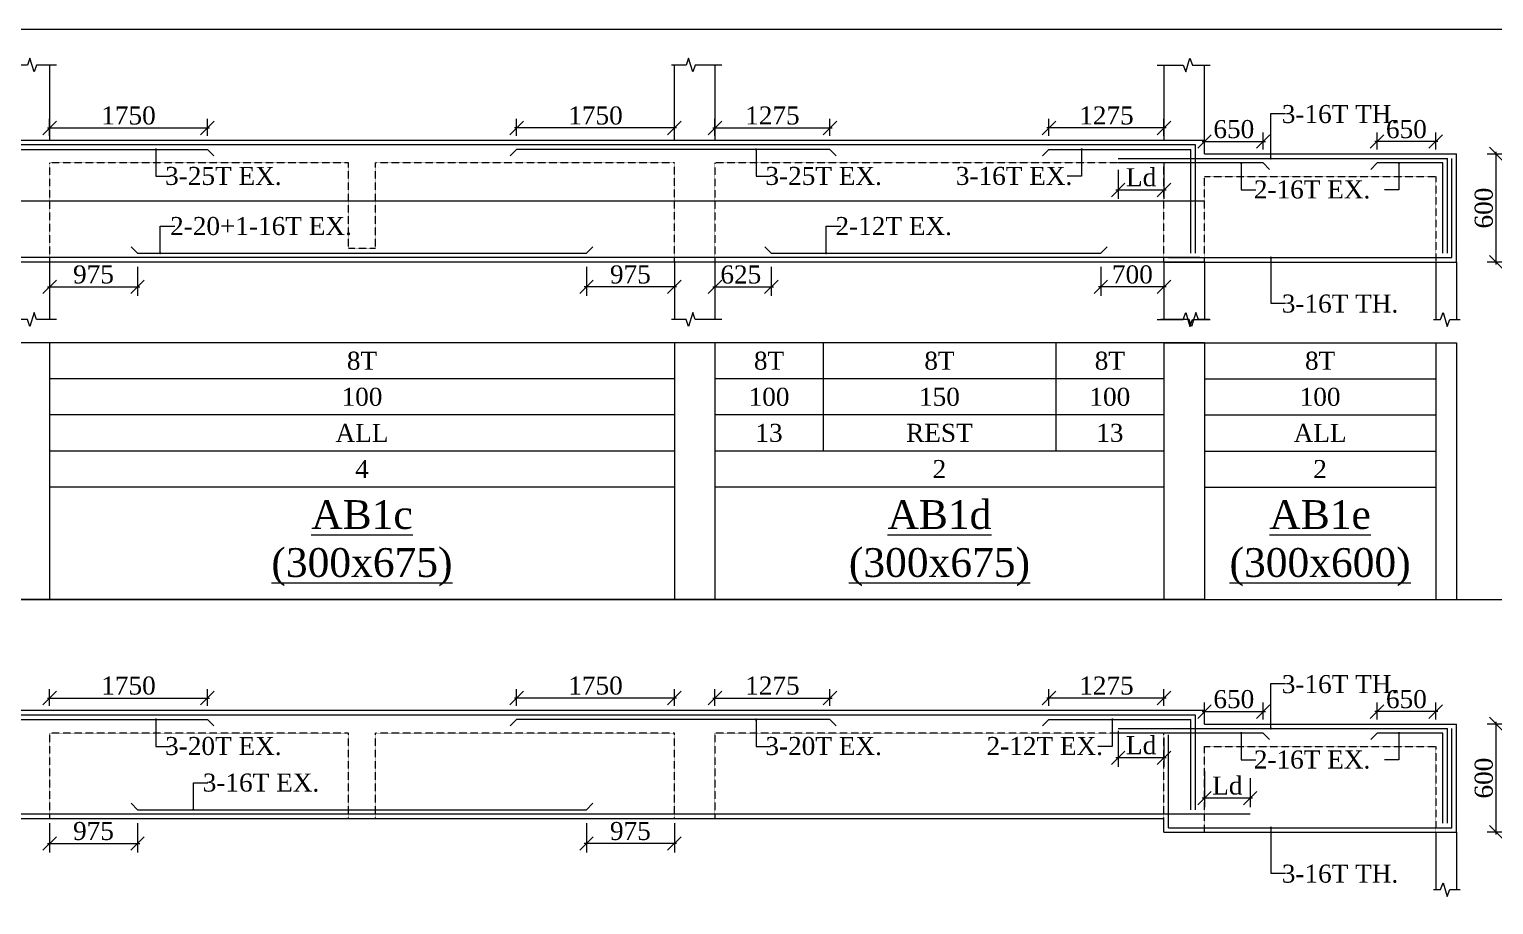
# Model space of a CAD drawing. Header units: inches. Extents: x 11017527 to 11245450, y -2821070 to -2693013.
# Drawn here: x 11069366 to 11085609, y -2754887 to -2745177 of the extents above; entities that cross this region are included whole.
import ezdxf
from ezdxf.enums import TextEntityAlignment as Align

# ---------------------------------------------------------------- set-up
doc = ezdxf.new("R2010")
doc.units = ezdxf.units.IN
doc.header["$LTSCALE"] = 0.5
doc.header["$MEASUREMENT"] = 0
doc.linetypes.add('HIDDEN', pattern=[9.525, 6.35, -3.175])
doc.layers.get('0').update_dxf_attribs({"lineweight": 0})
for name, color, linetype, lineweight in [('S-CUT OUT LINE', 9, 'Continuous', 9), ('S-DIM L.S.', 4, 'Continuous', 9), ('S-L.S.SECTION', 5, 'Continuous', 9), ('S-L.S.SLAB LINE', 8, 'HIDDEN', 5), ('S-L.S.STEEL', 6, 'Continuous', 15), ('S-SECTION MARK', 7, 'Continuous', 0), ('S-SHEET', 251, 'Continuous', 0), ('S-TEXT', 7, 'Continuous', 0), ('S-TEXT L.S. BEAM NO.', 30, 'Continuous', 5), ('S-TEXT. L.S.', 7, 'Continuous', 13)]:
    doc.layers.add(name, color=color, linetype=linetype, lineweight=lineweight)
doc.styles.add('135', font='arial.ttf', dxfattribs={"width": 0.8, "height": 135})
doc.styles.get("Standard").update_dxf_attribs({"font": 'times.ttf'})
doc.styles.add('TEXT', font='times.ttf')
doc.dimstyles.new('75', dxfattribs={"dimtxt": 135, "dimasz": 90, "dimexe": 0.1, "dimexo": 0.03, "dimgap": 0.09, "dimtad": 1, "dimdec": 0, "dimzin": 0, "dimdsep": 46, "dimtxsty": '135', "dimblk": 'ARCHTICK', "dimcen": 0.09, "dimclrd": 256, "dimclre": 256, "dimclrt": 256, "dimadec": 0, "dimazin": 0, "dimtfac": 1, "dimtdec": 0, "dimtofl": 0, "dimtmove": 1, "dimatfit": 3, "dimldrblk": 'DOTSMALL', "dimfxl": 1, "dimtolj": 1, "dimtzin": 0, "dimlwd": -1, "dimlwe": -1, "dimarcsym": 0})
doc.dimstyles.new('SETU_1', dxfattribs={"dimtxt": 200, "dimasz": 150, "dimexe": 100, "dimexo": 50, "dimgap": 35, "dimtad": 1, "dimdec": 0, "dimzin": 0, "dimdsep": 46, "dimtxsty": 'Standard', "dimblk": 'OBLIQUE', "dimcen": 150, "dimdle": 25, "dimclrd": 4, "dimclre": 7, "dimclrt": 256, "dimadec": 0, "dimazin": 0, "dimtfac": 1, "dimtdec": 0, "dimtofl": 0, "dimtmove": 1, "dimatfit": 3, "dimfxl": 1, "dimtolj": 1, "dimtzin": 0, "dimlwd": -1, "dimlwe": 5, "dimarcsym": 1})

# ---------------------------------------------------------------- blocks, each defined once
blk = doc.blocks.new('_Oblique')
at = {"color": 0, "linetype": 'ByBlock', "lineweight": -2}
blk.add_line((-0.5, -0.5), (0.5, 0.5), dxfattribs=at)
blk = doc.blocks.new('*D18')
at = {"layer": 'S-DIM L.S.', "color": 7, "transparency": 16777216}
blk.add_line((11081976, -2746271), (11080651, -2746271), dxfattribs=at)
at = {"layer": 'S-DIM L.S.', "color": 7, "lineweight": 5, "transparency": 16777216}
for p, q in [((11080676, -2746360), (11080676, -2746171)), ((11081951, -2746360), (11081951, -2746171))]:
    blk.add_line(p, q, dxfattribs=at)
at = {"layer": 'S-DIM L.S.', "color": 7, "transparency": 16777216, "xscale": 150, "yscale": 150, "zscale": 150, "rotation": 180}
blk.add_blockref('_Oblique', (11080676, -2746271), dxfattribs=at)
at = {"layer": 'S-DIM L.S.', "color": 7, "transparency": 16777216, "xscale": 150, "yscale": 150, "zscale": 150}
blk.add_blockref('_Oblique', (11081951, -2746271), dxfattribs=at)
at = {"layer": 'S-DIM L.S.', "transparency": 16777216, "insert": (11081313, -2746134), "char_height": 200, "attachment_point": 5, "style": 'TEXT'}
blk.add_mtext('\\A1;1275', dxfattribs=at)
blk = doc.blocks.new('*D19')
at = {"layer": 'S-DIM L.S.', "color": 7, "lineweight": 5, "transparency": 16777216}
for p, q in [((11081251, -2747810), (11081251, -2748134)), ((11081951, -2747810), (11081951, -2748134))]:
    blk.add_line(p, q, dxfattribs=at)
at = {"layer": 'S-DIM L.S.', "color": 7, "transparency": 16777216}
blk.add_line((11081976, -2748034), (11081226, -2748034), dxfattribs=at)
at = {"layer": 'S-DIM L.S.', "color": 7, "transparency": 16777216, "xscale": 150, "yscale": 150, "zscale": 150, "rotation": 180}
blk.add_blockref('_Oblique', (11081251, -2748034), dxfattribs=at)
at = {"layer": 'S-DIM L.S.', "color": 7, "transparency": 16777216, "xscale": 150, "yscale": 150, "zscale": 150}
blk.add_blockref('_Oblique', (11081951, -2748034), dxfattribs=at)
at = {"layer": 'S-DIM L.S.', "transparency": 16777216, "insert": (11081601, -2747897), "char_height": 200, "attachment_point": 5, "style": 'TEXT'}
blk.add_mtext('\\A1;700', dxfattribs=at)
blk = doc.blocks.new('*D20')
at = {"layer": 'S-DIM L.S.', "color": 7, "transparency": 16777216}
blk.add_line((11076946, -2746271), (11078271, -2746271), dxfattribs=at)
at = {"layer": 'S-DIM L.S.', "color": 7, "lineweight": 5, "transparency": 16777216}
for p, q in [((11076971, -2746360), (11076971, -2746171)), ((11078246, -2746360), (11078246, -2746171))]:
    blk.add_line(p, q, dxfattribs=at)
at = {"layer": 'S-DIM L.S.', "color": 7, "transparency": 16777216, "xscale": 150, "yscale": 150, "zscale": 150, "rotation": 180}
blk.add_blockref('_Oblique', (11076971, -2746271), dxfattribs=at)
at = {"layer": 'S-DIM L.S.', "color": 7, "transparency": 16777216, "xscale": 150, "yscale": 150, "zscale": 150}
blk.add_blockref('_Oblique', (11078246, -2746271), dxfattribs=at)
at = {"layer": 'S-DIM L.S.', "transparency": 16777216, "insert": (11077608, -2746134), "char_height": 200, "attachment_point": 5, "style": 'TEXT'}
blk.add_mtext('\\A1;1275', dxfattribs=at)
blk = doc.blocks.new('*D21')
at = {"layer": 'S-DIM L.S.', "color": 7, "lineweight": 5, "transparency": 16777216}
for p, q in [((11076971, -2747810), (11076971, -2748134)), ((11077596, -2747810), (11077596, -2748134))]:
    blk.add_line(p, q, dxfattribs=at)
at = {"layer": 'S-DIM L.S.', "color": 7, "transparency": 16777216}
blk.add_line((11076946, -2748034), (11077621, -2748034), dxfattribs=at)
at = {"layer": 'S-DIM L.S.', "color": 7, "transparency": 16777216, "xscale": 150, "yscale": 150, "zscale": 150, "rotation": 180}
blk.add_blockref('_Oblique', (11076971, -2748034), dxfattribs=at)
at = {"layer": 'S-DIM L.S.', "color": 7, "transparency": 16777216, "xscale": 150, "yscale": 150, "zscale": 150}
blk.add_blockref('_Oblique', (11077596, -2748034), dxfattribs=at)
at = {"layer": 'S-DIM L.S.', "transparency": 16777216, "insert": (11077258, -2747898), "char_height": 200, "attachment_point": 5, "style": 'TEXT'}
blk.add_mtext('\\A1;625', dxfattribs=at)
blk = doc.blocks.new('*D22')
at = {"layer": 'S-DIM L.S.', "color": 7, "transparency": 16777216}
blk.add_line((11076546, -2746271), (11074746, -2746271), dxfattribs=at)
at = {"layer": 'S-DIM L.S.', "color": 7, "lineweight": 5, "transparency": 16777216}
for p, q in [((11074771, -2746360), (11074771, -2746171)), ((11076521, -2746360), (11076521, -2746171))]:
    blk.add_line(p, q, dxfattribs=at)
at = {"layer": 'S-DIM L.S.', "color": 7, "transparency": 16777216, "xscale": 150, "yscale": 150, "zscale": 150, "rotation": 180}
blk.add_blockref('_Oblique', (11074771, -2746271), dxfattribs=at)
at = {"layer": 'S-DIM L.S.', "color": 7, "transparency": 16777216, "xscale": 150, "yscale": 150, "zscale": 150}
blk.add_blockref('_Oblique', (11076521, -2746271), dxfattribs=at)
at = {"layer": 'S-DIM L.S.', "transparency": 16777216, "insert": (11075646, -2746134), "char_height": 200, "attachment_point": 5, "style": 'TEXT'}
blk.add_mtext('\\A1;1750', dxfattribs=at)
blk = doc.blocks.new('*D23')
at = {"layer": 'S-DIM L.S.', "color": 7, "lineweight": 5, "transparency": 16777216}
for p, q in [((11075546, -2747810), (11075546, -2748134)), ((11076521, -2747810), (11076521, -2748134))]:
    blk.add_line(p, q, dxfattribs=at)
at = {"layer": 'S-DIM L.S.', "color": 7, "transparency": 16777216}
blk.add_line((11076546, -2748034), (11075521, -2748034), dxfattribs=at)
at = {"layer": 'S-DIM L.S.', "color": 7, "transparency": 16777216, "xscale": 150, "yscale": 150, "zscale": 150, "rotation": 180}
blk.add_blockref('_Oblique', (11075546, -2748034), dxfattribs=at)
at = {"layer": 'S-DIM L.S.', "color": 7, "transparency": 16777216, "xscale": 150, "yscale": 150, "zscale": 150}
blk.add_blockref('_Oblique', (11076521, -2748034), dxfattribs=at)
at = {"layer": 'S-DIM L.S.', "transparency": 16777216, "insert": (11076033, -2747897), "char_height": 200, "attachment_point": 5, "style": 'TEXT'}
blk.add_mtext('\\A1;975', dxfattribs=at)
blk = doc.blocks.new('*D24')
at = {"layer": 'S-DIM L.S.', "color": 7, "transparency": 16777216}
blk.add_line((11069566, -2746271), (11071366, -2746271), dxfattribs=at)
at = {"layer": 'S-DIM L.S.', "color": 7, "lineweight": 5, "transparency": 16777216}
for p, q in [((11069591, -2746360), (11069591, -2746171)), ((11071341, -2746360), (11071341, -2746171))]:
    blk.add_line(p, q, dxfattribs=at)
at = {"layer": 'S-DIM L.S.', "color": 7, "transparency": 16777216, "xscale": 150, "yscale": 150, "zscale": 150, "rotation": 180}
blk.add_blockref('_Oblique', (11069591, -2746271), dxfattribs=at)
at = {"layer": 'S-DIM L.S.', "color": 7, "transparency": 16777216, "xscale": 150, "yscale": 150, "zscale": 150}
blk.add_blockref('_Oblique', (11071341, -2746271), dxfattribs=at)
at = {"layer": 'S-DIM L.S.', "transparency": 16777216, "insert": (11070466, -2746134), "char_height": 200, "attachment_point": 5, "style": 'TEXT'}
blk.add_mtext('\\A1;1750', dxfattribs=at)
blk = doc.blocks.new('*D25')
at = {"layer": 'S-DIM L.S.', "color": 7, "lineweight": 5, "transparency": 16777216}
for p, q in [((11069591, -2747810), (11069591, -2748134)), ((11070566, -2747810), (11070566, -2748134))]:
    blk.add_line(p, q, dxfattribs=at)
at = {"layer": 'S-DIM L.S.', "color": 7, "transparency": 16777216}
blk.add_line((11069566, -2748034), (11070591, -2748034), dxfattribs=at)
at = {"layer": 'S-DIM L.S.', "color": 7, "transparency": 16777216, "xscale": 150, "yscale": 150, "zscale": 150, "rotation": 180}
blk.add_blockref('_Oblique', (11069591, -2748034), dxfattribs=at)
at = {"layer": 'S-DIM L.S.', "color": 7, "transparency": 16777216, "xscale": 150, "yscale": 150, "zscale": 150}
blk.add_blockref('_Oblique', (11070566, -2748034), dxfattribs=at)
at = {"layer": 'S-DIM L.S.', "transparency": 16777216, "insert": (11070078, -2747897), "char_height": 200, "attachment_point": 5, "style": 'TEXT'}
blk.add_mtext('\\A1;975', dxfattribs=at)
blk = doc.blocks.new('_ArchTick')
at = {"color": 0, "linetype": 'ByBlock', "const_width": 0.15}
blk.add_lwpolyline([(-0.5, -0.5), (0.5, 0.5)], dxfattribs=at)
blk = doc.blocks.new('*D28')
at = {"layer": 'S-DIM L.S.', "color": 7, "lineweight": 5, "transparency": 16777216}
for p, q in [((11084315, -2746510), (11084315, -2746321)), ((11084965, -2746510), (11084965, -2746321))]:
    blk.add_line(p, q, dxfattribs=at)
at = {"layer": 'S-DIM L.S.', "color": 7, "transparency": 16777216}
blk.add_line((11084990, -2746421), (11084290, -2746421), dxfattribs=at)
at = {"layer": 'S-DIM L.S.', "color": 7, "transparency": 16777216, "xscale": 150, "yscale": 150, "zscale": 150, "rotation": 180}
blk.add_blockref('_Oblique', (11084315, -2746421), dxfattribs=at)
at = {"layer": 'S-DIM L.S.', "color": 7, "transparency": 16777216, "xscale": 150, "yscale": 150, "zscale": 150}
blk.add_blockref('_Oblique', (11084965, -2746421), dxfattribs=at)
at = {"layer": 'S-DIM L.S.', "transparency": 16777216, "insert": (11084640, -2746285), "char_height": 200, "attachment_point": 5, "style": 'TEXT'}
blk.add_mtext('\\A1;650', dxfattribs=at)
blk = doc.blocks.new('*D29')
at = {"layer": 'S-DIM L.S.', "color": 7, "lineweight": 5, "transparency": 16777216}
for p, q in [((11082401, -2746510), (11082401, -2746321)), ((11083051, -2746510), (11083051, -2746321))]:
    blk.add_line(p, q, dxfattribs=at)
at = {"layer": 'S-DIM L.S.', "color": 7, "transparency": 16777216}
blk.add_line((11082376, -2746421), (11083076, -2746421), dxfattribs=at)
at = {"layer": 'S-DIM L.S.', "color": 7, "transparency": 16777216, "xscale": 150, "yscale": 150, "zscale": 150, "rotation": 180}
blk.add_blockref('_Oblique', (11082401, -2746421), dxfattribs=at)
at = {"layer": 'S-DIM L.S.', "color": 7, "transparency": 16777216, "xscale": 150, "yscale": 150, "zscale": 150}
blk.add_blockref('_Oblique', (11083051, -2746421), dxfattribs=at)
at = {"layer": 'S-DIM L.S.', "transparency": 16777216, "insert": (11082726, -2746285), "char_height": 200, "attachment_point": 5, "style": 'TEXT'}
blk.add_mtext('\\A1;650', dxfattribs=at)
blk = doc.blocks.new('*D32')
at = {"layer": 'S-DIM L.S.', "color": 7, "lineweight": 5, "transparency": 16777216}
for p, q in [((11085707, -2746560), (11085536, -2746560)), ((11085707, -2747760), (11085536, -2747760))]:
    blk.add_line(p, q, dxfattribs=at)
at = {"layer": 'S-DIM L.S.', "color": 6, "transparency": 16777216}
blk.add_line((11085636, -2747785), (11085636, -2746535), dxfattribs=at)
at = {"layer": 'S-DIM L.S.', "color": 6, "transparency": 16777216, "xscale": 150, "yscale": 150, "zscale": 150}
for p, rotation in [((11085636, -2746560), 90), ((11085636, -2747760), 270)]:
    blk.add_blockref('_Oblique', p, dxfattribs=dict(at, rotation=rotation))
at = {"layer": 'S-DIM L.S.', "transparency": 16777216, "insert": (11085499, -2747160), "char_height": 200, "attachment_point": 5, "rotation": 90, "style": 'TEXT'}
blk.add_mtext('\\A1;600', dxfattribs=at)
blk = doc.blocks.new('*D328')
at = {"layer": 'S-DIM L.S.', "color": 7, "lineweight": 5, "transparency": 16777216}
for p, q in [((11081444, -2746734), (11081444, -2747059)), ((11081951, -2746660), (11081951, -2747059))]:
    blk.add_line(p, q, dxfattribs=at)
at = {"layer": 'S-DIM L.S.', "color": 7, "transparency": 16777216}
blk.add_line((11081419, -2746959), (11081976, -2746959), dxfattribs=at)
at = {"layer": 'S-DIM L.S.', "color": 7, "transparency": 16777216, "xscale": 150, "yscale": 150, "zscale": 150, "rotation": 180}
blk.add_blockref('_Oblique', (11081444, -2746959), dxfattribs=at)
at = {"layer": 'S-DIM L.S.', "color": 7, "transparency": 16777216, "xscale": 150, "yscale": 150, "zscale": 150}
blk.add_blockref('_Oblique', (11081951, -2746959), dxfattribs=at)
at = {"layer": 'S-DIM L.S.', "transparency": 16777216, "insert": (11081698, -2746819), "char_height": 200, "attachment_point": 5, "style": 'TEXT'}
blk.add_mtext('\\A1;Ld', dxfattribs=at)
blk = doc.blocks.new('*D336')
at = {"layer": 'S-DIM L.S.', "color": 7, "lineweight": 5, "transparency": 16777216}
for p, q in [((11084315, -2752833), (11084315, -2752645)), ((11084965, -2752833), (11084965, -2752645))]:
    blk.add_line(p, q, dxfattribs=at)
at = {"layer": 'S-DIM L.S.', "color": 7, "transparency": 16777216}
blk.add_line((11084990, -2752745), (11084290, -2752745), dxfattribs=at)
at = {"layer": 'S-DIM L.S.', "color": 7, "transparency": 16777216, "xscale": 150, "yscale": 150, "zscale": 150, "rotation": 180}
blk.add_blockref('_Oblique', (11084315, -2752745), dxfattribs=at)
at = {"layer": 'S-DIM L.S.', "color": 7, "transparency": 16777216, "xscale": 150, "yscale": 150, "zscale": 150}
blk.add_blockref('_Oblique', (11084965, -2752745), dxfattribs=at)
at = {"layer": 'S-DIM L.S.', "transparency": 16777216, "insert": (11084640, -2752608), "char_height": 200, "attachment_point": 5, "style": 'TEXT'}
blk.add_mtext('\\A1;650', dxfattribs=at)
blk = doc.blocks.new('*D337')
at = {"layer": 'S-DIM L.S.', "color": 7, "lineweight": 5, "transparency": 16777216}
for p, q in [((11082401, -2752833), (11082401, -2752645)), ((11083051, -2752833), (11083051, -2752645))]:
    blk.add_line(p, q, dxfattribs=at)
at = {"layer": 'S-DIM L.S.', "color": 7, "transparency": 16777216}
blk.add_line((11082376, -2752745), (11083076, -2752745), dxfattribs=at)
at = {"layer": 'S-DIM L.S.', "color": 7, "transparency": 16777216, "xscale": 150, "yscale": 150, "zscale": 150, "rotation": 180}
blk.add_blockref('_Oblique', (11082401, -2752745), dxfattribs=at)
at = {"layer": 'S-DIM L.S.', "color": 7, "transparency": 16777216, "xscale": 150, "yscale": 150, "zscale": 150}
blk.add_blockref('_Oblique', (11083051, -2752745), dxfattribs=at)
at = {"layer": 'S-DIM L.S.', "transparency": 16777216, "insert": (11082726, -2752608), "char_height": 200, "attachment_point": 5, "style": 'TEXT'}
blk.add_mtext('\\A1;650', dxfattribs=at)
blk = doc.blocks.new('*D339')
at = {"layer": 'S-DIM L.S.', "color": 7, "lineweight": 5, "transparency": 16777216}
for p, q in [((11080676, -2752683), (11080676, -2752495)), ((11081951, -2752683), (11081951, -2752495))]:
    blk.add_line(p, q, dxfattribs=at)
at = {"layer": 'S-DIM L.S.', "color": 7, "transparency": 16777216}
blk.add_line((11081976, -2752595), (11080651, -2752595), dxfattribs=at)
at = {"layer": 'S-DIM L.S.', "color": 7, "transparency": 16777216, "xscale": 150, "yscale": 150, "zscale": 150, "rotation": 180}
blk.add_blockref('_Oblique', (11080676, -2752595), dxfattribs=at)
at = {"layer": 'S-DIM L.S.', "color": 7, "transparency": 16777216, "xscale": 150, "yscale": 150, "zscale": 150}
blk.add_blockref('_Oblique', (11081951, -2752595), dxfattribs=at)
at = {"layer": 'S-DIM L.S.', "transparency": 16777216, "insert": (11081313, -2752458), "char_height": 200, "attachment_point": 5, "style": 'TEXT'}
blk.add_mtext('\\A1;1275', dxfattribs=at)
blk = doc.blocks.new('*D340')
at = {"layer": 'S-DIM L.S.', "color": 7, "lineweight": 5, "transparency": 16777216}
for p, q in [((11076971, -2752683), (11076971, -2752495)), ((11078246, -2752683), (11078246, -2752495))]:
    blk.add_line(p, q, dxfattribs=at)
at = {"layer": 'S-DIM L.S.', "color": 7, "transparency": 16777216}
blk.add_line((11076946, -2752595), (11078271, -2752595), dxfattribs=at)
at = {"layer": 'S-DIM L.S.', "color": 7, "transparency": 16777216, "xscale": 150, "yscale": 150, "zscale": 150, "rotation": 180}
blk.add_blockref('_Oblique', (11076971, -2752595), dxfattribs=at)
at = {"layer": 'S-DIM L.S.', "color": 7, "transparency": 16777216, "xscale": 150, "yscale": 150, "zscale": 150}
blk.add_blockref('_Oblique', (11078246, -2752595), dxfattribs=at)
at = {"layer": 'S-DIM L.S.', "transparency": 16777216, "insert": (11077608, -2752458), "char_height": 200, "attachment_point": 5, "style": 'TEXT'}
blk.add_mtext('\\A1;1275', dxfattribs=at)
blk = doc.blocks.new('*D341')
at = {"layer": 'S-DIM L.S.', "color": 7, "lineweight": 5, "transparency": 16777216}
for p, q in [((11074771, -2752683), (11074771, -2752495)), ((11076521, -2752683), (11076521, -2752495))]:
    blk.add_line(p, q, dxfattribs=at)
at = {"layer": 'S-DIM L.S.', "color": 7, "transparency": 16777216}
blk.add_line((11076546, -2752595), (11074746, -2752595), dxfattribs=at)
at = {"layer": 'S-DIM L.S.', "color": 7, "transparency": 16777216, "xscale": 150, "yscale": 150, "zscale": 150, "rotation": 180}
blk.add_blockref('_Oblique', (11074771, -2752595), dxfattribs=at)
at = {"layer": 'S-DIM L.S.', "color": 7, "transparency": 16777216, "xscale": 150, "yscale": 150, "zscale": 150}
blk.add_blockref('_Oblique', (11076521, -2752595), dxfattribs=at)
at = {"layer": 'S-DIM L.S.', "transparency": 16777216, "insert": (11075646, -2752458), "char_height": 200, "attachment_point": 5, "style": 'TEXT'}
blk.add_mtext('\\A1;1750', dxfattribs=at)
blk = doc.blocks.new('*D342')
at = {"layer": 'S-DIM L.S.', "color": 7, "lineweight": 5, "transparency": 16777216}
for p, q in [((11075546, -2753983), (11075546, -2754308)), ((11076521, -2753983), (11076521, -2754308))]:
    blk.add_line(p, q, dxfattribs=at)
at = {"layer": 'S-DIM L.S.', "color": 7, "transparency": 16777216}
blk.add_line((11076546, -2754208), (11075521, -2754208), dxfattribs=at)
at = {"layer": 'S-DIM L.S.', "color": 7, "transparency": 16777216, "xscale": 150, "yscale": 150, "zscale": 150, "rotation": 180}
blk.add_blockref('_Oblique', (11075546, -2754208), dxfattribs=at)
at = {"layer": 'S-DIM L.S.', "color": 7, "transparency": 16777216, "xscale": 150, "yscale": 150, "zscale": 150}
blk.add_blockref('_Oblique', (11076521, -2754208), dxfattribs=at)
at = {"layer": 'S-DIM L.S.', "transparency": 16777216, "insert": (11076033, -2754071), "char_height": 200, "attachment_point": 5, "style": 'TEXT'}
blk.add_mtext('\\A1;975', dxfattribs=at)
blk = doc.blocks.new('*D343')
at = {"layer": 'S-DIM L.S.', "color": 7, "lineweight": 5, "transparency": 16777216}
for p, q in [((11069591, -2752683), (11069591, -2752495)), ((11071341, -2752683), (11071341, -2752495))]:
    blk.add_line(p, q, dxfattribs=at)
at = {"layer": 'S-DIM L.S.', "color": 7, "transparency": 16777216}
blk.add_line((11069566, -2752595), (11071366, -2752595), dxfattribs=at)
at = {"layer": 'S-DIM L.S.', "color": 7, "transparency": 16777216, "xscale": 150, "yscale": 150, "zscale": 150, "rotation": 180}
blk.add_blockref('_Oblique', (11069591, -2752595), dxfattribs=at)
at = {"layer": 'S-DIM L.S.', "color": 7, "transparency": 16777216, "xscale": 150, "yscale": 150, "zscale": 150}
blk.add_blockref('_Oblique', (11071341, -2752595), dxfattribs=at)
at = {"layer": 'S-DIM L.S.', "transparency": 16777216, "insert": (11070466, -2752458), "char_height": 200, "attachment_point": 5, "style": 'TEXT'}
blk.add_mtext('\\A1;1750', dxfattribs=at)
blk = doc.blocks.new('*D344')
at = {"layer": 'S-DIM L.S.', "color": 7, "lineweight": 5, "transparency": 16777216}
for p, q in [((11069591, -2753983), (11069591, -2754308)), ((11070566, -2753983), (11070566, -2754308))]:
    blk.add_line(p, q, dxfattribs=at)
at = {"layer": 'S-DIM L.S.', "color": 7, "transparency": 16777216}
blk.add_line((11069566, -2754208), (11070591, -2754208), dxfattribs=at)
at = {"layer": 'S-DIM L.S.', "color": 7, "transparency": 16777216, "xscale": 150, "yscale": 150, "zscale": 150, "rotation": 180}
blk.add_blockref('_Oblique', (11069591, -2754208), dxfattribs=at)
at = {"layer": 'S-DIM L.S.', "color": 7, "transparency": 16777216, "xscale": 150, "yscale": 150, "zscale": 150}
blk.add_blockref('_Oblique', (11070566, -2754208), dxfattribs=at)
at = {"layer": 'S-DIM L.S.', "transparency": 16777216, "insert": (11070078, -2754071), "char_height": 200, "attachment_point": 5, "style": 'TEXT'}
blk.add_mtext('\\A1;975', dxfattribs=at)
blk = doc.blocks.new('*D348')
at = {"layer": 'S-DIM L.S.', "color": 7, "lineweight": 5, "transparency": 16777216}
for p, q in [((11082401, -2753407), (11082401, -2753806)), ((11082907, -2753482), (11082907, -2753806))]:
    blk.add_line(p, q, dxfattribs=at)
at = {"layer": 'S-DIM L.S.', "color": 7, "transparency": 16777216}
blk.add_line((11082932, -2753706), (11082376, -2753706), dxfattribs=at)
at = {"layer": 'S-DIM L.S.', "color": 7, "transparency": 16777216, "xscale": 150, "yscale": 150, "zscale": 150, "rotation": 180}
blk.add_blockref('_Oblique', (11082401, -2753706), dxfattribs=at)
at = {"layer": 'S-DIM L.S.', "color": 7, "transparency": 16777216, "xscale": 150, "yscale": 150, "zscale": 150}
blk.add_blockref('_Oblique', (11082907, -2753706), dxfattribs=at)
at = {"layer": 'S-DIM L.S.', "transparency": 16777216, "insert": (11082654, -2753567), "char_height": 200, "attachment_point": 5, "style": 'TEXT'}
blk.add_mtext('\\A1;Ld', dxfattribs=at)
blk = doc.blocks.new('*D349')
at = {"layer": 'S-DIM L.S.', "color": 7, "lineweight": 5, "transparency": 16777216}
for p, q in [((11081444, -2752959), (11081444, -2753358)), ((11081951, -2753033), (11081951, -2753358))]:
    blk.add_line(p, q, dxfattribs=at)
at = {"layer": 'S-DIM L.S.', "color": 7, "transparency": 16777216}
blk.add_line((11081976, -2753258), (11081419, -2753258), dxfattribs=at)
at = {"layer": 'S-DIM L.S.', "color": 7, "transparency": 16777216, "xscale": 150, "yscale": 150, "zscale": 150, "rotation": 180}
blk.add_blockref('_Oblique', (11081444, -2753258), dxfattribs=at)
at = {"layer": 'S-DIM L.S.', "color": 7, "transparency": 16777216, "xscale": 150, "yscale": 150, "zscale": 150}
blk.add_blockref('_Oblique', (11081951, -2753258), dxfattribs=at)
at = {"layer": 'S-DIM L.S.', "transparency": 16777216, "insert": (11081698, -2753119), "char_height": 200, "attachment_point": 5, "style": 'TEXT'}
blk.add_mtext('\\A1;Ld', dxfattribs=at)
blk = doc.blocks.new('*D360')
at = {"layer": 'S-DIM L.S.', "color": 7, "lineweight": 5, "transparency": 16777216}
for p, q in [((11085707, -2752883), (11085536, -2752883)), ((11085707, -2754083), (11085536, -2754083))]:
    blk.add_line(p, q, dxfattribs=at)
at = {"layer": 'S-DIM L.S.', "color": 6, "transparency": 16777216}
blk.add_line((11085636, -2754108), (11085636, -2752858), dxfattribs=at)
at = {"layer": 'S-DIM L.S.', "color": 6, "transparency": 16777216, "xscale": 150, "yscale": 150, "zscale": 150}
for p, rotation in [((11085636, -2752883), 90), ((11085636, -2754083), 270)]:
    blk.add_blockref('_Oblique', p, dxfattribs=dict(at, rotation=rotation))
at = {"layer": 'S-DIM L.S.', "transparency": 16777216, "insert": (11085499, -2753483), "char_height": 200, "attachment_point": 5, "rotation": 90, "style": 'TEXT'}
blk.add_mtext('\\A1;600', dxfattribs=at)

msp = doc.modelspace()

# ---------------------------------------------------------------- linework, layer by layer
at = {"layer": 'S-CUT OUT LINE'}
for points, elevation in [([(11069665.811, -2745573.185), (11069447.533, -2745573.185), (11069419.562, -2745650.033), (11069372.886, -2745496.337), (11069344.915, -2745573.185), (11069108.292, -2745573.185)], 0.029), ([(11077045.811, -2745573.185), (11076752.533, -2745573.185), (11076724.562, -2745650.033), (11076677.886, -2745496.337), (11076649.915, -2745573.185), (11076488.292, -2745573.185)], 0.029), ([(11081875.811, -2745573.185), (11082165.02, -2745573.185), (11082192.99, -2745650.033), (11082239.667, -2745496.337), (11082267.637, -2745573.185), (11082463.798, -2745573.185)], -0.009), ([(11069665.811, -2748395.954), (11069447.533, -2748395.954), (11069419.562, -2748319.106), (11069372.886, -2748472.802), (11069344.915, -2748395.954), (11069108.292, -2748395.954)], 0.029), ([(11077045.811, -2748395.954), (11076752.533, -2748395.954), (11076724.562, -2748319.106), (11076677.886, -2748472.802), (11076649.915, -2748395.954), (11076488.292, -2748395.954)], 0.029), ([(11081875.811, -2748396.002), (11082165.02, -2748396.002), (11082192.99, -2748319.154), (11082239.667, -2748472.85), (11082267.637, -2748396.002), (11082463.798, -2748396.002)], 0.001), ([(11082456.144, -2748395.954), (11082332.533, -2748395.954), (11082304.562, -2748319.106), (11082257.886, -2748472.802), (11082229.915, -2748395.954), (11081918.288, -2748395.954)], 0.029), ([(11084940.706, -2748396.016), (11085019.247, -2748396.016), (11085047.217, -2748319.168), (11085093.894, -2748472.863), (11085121.864, -2748396.016), (11085237.807, -2748396.016)], 0.004), ([(11084940.706, -2754719.728), (11085019.247, -2754719.728), (11085047.217, -2754642.88), (11085093.894, -2754796.576), (11085121.864, -2754719.728), (11085237.807, -2754719.728)], 0.037)]:
    msp.add_lwpolyline(points, dxfattribs=dict(at, elevation=elevation))
at = {"layer": 'S-L.S.SECTION', "color": 1}
for p, q in [((11069590.811, -2745573.185, 0.024), (11069590.811, -2746409.569, 0.024)), ((11076520.811, -2746409.569, 0.007), (11076520.811, -2745573.185, 0.007)), ((11076970.811, -2745573.185, 0.007), (11076970.811, -2746409.569, 0.007)), ((11081950.811, -2745573.185, -0.009), (11081950.811, -2746409.569, -0.009)), ((11082400.811, -2746409.569, -0.038), (11082400.811, -2745573.185, -0.038)), ((11069590.811, -2747759.569, 0.024), (11069590.811, -2748395.954, 0.024)), ((11076520.811, -2747759.569, 0.007), (11076520.811, -2748395.954, 0.007)), ((11076970.811, -2747759.569, 0.007), (11076970.811, -2748395.954, 0.007)), ((11081950.811, -2747759.569, 0.007), (11081950.811, -2748395.954, 0.007)), ((11081950.811, -2747759.569, 0.013), (11081950.811, -2748396.002, 0.001)), ((11082400.811, -2747759.569, 0.007), (11082400.811, -2748395.954, 0.007)), ((11082400.811, -2747759.569, -0.016), (11082400.811, -2748396.002, -0.028)), ((11084965.228, -2747759.583, 0.016), (11084965.228, -2748396.016, 0.004)), ((11085195.228, -2747759.535, -0.018), (11085195.228, -2748395.967, -0.03)), ((11084965.228, -2754083.296, 0.05), (11084965.228, -2754719.728, 0.037)), ((11085195.228, -2754083.248, 0.015), (11085195.228, -2754719.68, 0.003))]:
    msp.add_line(p, q, dxfattribs=at)
at = {"layer": 'S-L.S.SECTION', "color": 5}
for p, q in [((11082400.811, -2746409.569, -0.009), (11063710.811, -2746409.569, 0.007)), ((11082400.811, -2746559.613, 0.007), (11082400.811, -2746409.569, 0.007)), ((11082400.811, -2746559.613, -0.022), (11085195.228, -2746559.583, -0.03)), ((11085195.228, -2747759.535, -0.018), (11085195.228, -2746559.583, -0.03)), ((11082400.811, -2747759.569, -0.009), (11061260.1, -2747759.569, 0.009)), ((11081950.811, -2747759.569, -0.009), (11085195.228, -2747759.535, -0.018)), ((11082400.811, -2752733.33, 0.001), (11063710.811, -2752733.33, 0.017)), ((11082400.811, -2752883.296, 0.017), (11082400.811, -2752733.33, 0.017)), ((11082400.811, -2752883.296, 0.017), (11085195.228, -2752883.296, 0.003)), ((11085195.228, -2754083.248, 0.015), (11085195.228, -2752883.296, 0.003)), ((11081950.807, -2753933.323, 0.017), (11064160.811, -2753933.323, 0.017)), ((11081950.811, -2754083.282, 0.042), (11081950.811, -2753933.323, 0.017)), ((11081950.811, -2754083.248, 0.042), (11085195.228, -2754083.248, 0.015)), ((11082400.811, -2754083.277, 0.019), (11082400.811, -2754083.277, 0.017))]:
    msp.add_line(p, q, dxfattribs=at)
at = {"layer": 'S-L.S.SLAB LINE', "linetype": 'HIDDEN', "ltscale": 0.8}
for p, q in [((11072905.811, -2746659.571, 0.015), (11069590.811, -2746659.571, 0.018)), ((11069590.811, -2746659.571, 0.007), (11069590.811, -2747759.569, 0.007)), ((11072905.811, -2747609.569, 0.007), (11072905.811, -2746659.571, 0.007)), ((11076520.811, -2746659.57, 0.012), (11073205.811, -2746659.571, 0.015)), ((11073205.811, -2747609.569, 0.007), (11073205.811, -2746659.571, 0.007)), ((11076520.811, -2747759.569, 0.007), (11076520.811, -2746659.57, 0.007)), ((11081950.807, -2746659.57, 0.007), (11076970.811, -2746659.57, -0.005)), ((11076970.811, -2746659.57, -0.01), (11076970.811, -2747759.569, -0.01)), ((11081950.807, -2747759.569, 0.007), (11081950.807, -2746659.57, 0.007)), ((11082400.811, -2746809.619, -0.013), (11084965.228, -2746809.587, 0.005)), ((11082400.811, -2747759.569, -0.016), (11082400.811, -2746809.619, -0.026)), ((11084965.228, -2746809.587, -0.01), (11084965.228, -2747759.535, -0.001)), ((11073205.811, -2747609.569, -0.002), (11072905.811, -2747609.569, -0.001)), ((11072905.811, -2752983.331, 0.026), (11069590.811, -2752983.331, 0.029)), ((11069590.811, -2752983.331, 0.017), (11069590.811, -2753933.323, 0.017)), ((11072905.811, -2753933.323, 0.017), (11072905.811, -2752983.331, 0.017)), ((11076520.811, -2752983.331, 0.022), (11073205.811, -2752983.331, 0.025)), ((11073205.811, -2753933.323, 0.017), (11073205.811, -2752983.331, 0.017)), ((11076520.811, -2753933.323, 0.017), (11076520.811, -2752983.331, 0.017)), ((11081950.807, -2752983.331, 0.017), (11076970.811, -2752983.331, 0.006)), ((11076970.811, -2752983.331, 0.001), (11076970.811, -2753933.323, 0.001)), ((11081950.807, -2753933.323, 0.017), (11081950.807, -2752983.331, 0.017)), ((11082400.811, -2753133.331, 0.02), (11084965.228, -2753133.3, 0.038)), ((11082400.811, -2754083.277, 0.017), (11082400.811, -2753133.331, 0.008)), ((11084965.228, -2753133.3, 0.023), (11084965.228, -2754083.248, 0.032))]:
    msp.add_line(p, q, dxfattribs=at)
at = {"layer": 'S-L.S.STEEL', "color": 1}
for p, q in [((11082300.811, -2746459.569, -0.009), (11063810.811, -2746459.569, 0.007)), ((11082300.811, -2747659.569, 0.007), (11082300.811, -2746459.569, 0.007)), ((11081444.424, -2746609.624, -0.019), (11085095.228, -2746609.583, -0.03)), ((11085095.228, -2747659.535, -0.018), (11085095.228, -2746609.583, -0.03)), ((11085145.228, -2747709.535, -0.018), (11085145.228, -2746609.583, -0.03)), ((11082350.811, -2747709.569, -0.009), (11059710.475, -2747709.569, 0.01)), ((11082000.811, -2747709.569, -0.009), (11085145.228, -2747709.535, -0.018)), ((11082300.811, -2752783.33, 0.001), (11063810.811, -2752783.33, 0.017)), ((11082300.811, -2753833.323, 0.017), (11082300.811, -2752783.33, 0.017)), ((11081444.424, -2752933.337, 0.014), (11085095.228, -2752933.296, 0.003)), ((11085095.228, -2753983.248, 0.015), (11085095.228, -2752933.296, 0.003)), ((11085145.228, -2754033.248, 0.015), (11085145.228, -2752933.296, 0.003)), ((11082000.811, -2754033.282, 0.041), (11082000.811, -2753003.381, 0.029)), ((11082907.19, -2753883.323, 0.001), (11063204.428, -2753883.323, 0.017)), ((11082000.811, -2754033.282, 0.024), (11085145.228, -2754033.248, 0.015))]:
    msp.add_line(p, q, dxfattribs=at)
at = {"layer": 'S-L.S.STEEL'}
for p, q in [((11067890.811, -2746509.569, -0.004), (11071340.811, -2746509.569, -0.044)), ((11071340.811, -2746509.569, 0.007), (11071411.82, -2746580.578, 0.007)), ((11074770.811, -2746509.569, 0.007), (11074699.803, -2746580.578, 0.007)), ((11078245.811, -2746509.569, 0.007), (11074770.811, -2746509.569, -0.044)), ((11078245.811, -2746509.569, 0.02), (11078316.82, -2746580.578, 0.02)), ((11080675.807, -2746509.569, 0.02), (11080604.799, -2746580.578, 0.02)), ((11080675.807, -2746509.569, 0.007), (11082250.811, -2746509.569, -0.011)), ((11082250.811, -2747659.569, 0.007), (11082250.811, -2746509.569, 0.007)), ((11083050.811, -2746659.626, -0.029), (11081444.424, -2746659.612, -0.044)), ((11083050.811, -2746659.626, -0.031), (11083121.82, -2746730.635, -0.031)), ((11084315.228, -2746659.574, -0.012), (11084244.22, -2746730.582, -0.012)), ((11085045.228, -2746659.583, -0.03), (11084315.228, -2746659.574, -0.025)), ((11085045.228, -2747659.535, -0.018), (11085045.228, -2746659.583, -0.03)), ((11082400.811, -2747084.569, -0.009), (11063710.811, -2747084.569, 0.007)), ((11070565.811, -2747659.569, 0.027), (11070494.803, -2747588.561, 0.027)), ((11075545.811, -2747659.569, 0.017), (11075616.82, -2747588.561, 0.017)), ((11077595.811, -2747659.569, 0.007), (11077524.803, -2747588.561, 0.007)), ((11081250.807, -2747659.569, 0.024), (11081321.816, -2747588.561, 0.024)), ((11070565.811, -2747659.569, 0.007), (11075545.811, -2747659.569, 0.007)), ((11077595.811, -2747659.569, -0.018), (11081250.807, -2747659.569, 0.007)), ((11067890.811, -2752833.33, 0.007), (11071340.811, -2752833.33, -0.033)), ((11071340.811, -2752833.33, 0.017), (11071411.82, -2752904.339, 0.017)), ((11074770.811, -2752833.33, 0.017), (11074699.803, -2752904.339, 0.017)), ((11078245.811, -2752833.33, 0.017), (11074770.811, -2752833.33, -0.033)), ((11078245.811, -2752833.33, 0.031), (11078316.82, -2752904.339, 0.031)), ((11080675.807, -2752833.33, 0.031), (11080604.799, -2752904.339, 0.031)), ((11080675.807, -2752833.33, 0.017), (11082250.811, -2752833.33)), ((11083050.811, -2752983.339, 0.004), (11081444.424, -2752983.324, -0.011)), ((11082250.811, -2753833.323, 0.017), (11082250.811, -2752833.33, 0.017)), ((11083050.811, -2752983.339, 0.003), (11083121.82, -2753054.347, 0.003)), ((11084315.228, -2752983.286, 0.021), (11084244.22, -2753054.295, 0.021)), ((11085045.228, -2752983.296, 0.003), (11084315.228, -2752983.286, 0.008)), ((11085045.228, -2753983.248, 0.015), (11085045.228, -2752983.296, 0.003)), ((11070565.811, -2753833.323, 0.038), (11070494.803, -2753762.315, 0.038)), ((11075545.811, -2753833.323, 0.027), (11075616.82, -2753762.315, 0.027)), ((11070565.811, -2753833.323, 0.017), (11075545.811, -2753833.323, 0.017))]:
    msp.add_line(p, q, dxfattribs=at)
at = {"layer": 'S-SHEET'}
for p, q in [((11082400.811, -2748654.569, 0.007), (11063710.811, -2748654.569, 0.024)), ((11069590.811, -2748654.569, 0.007), (11069590.811, -2751500.357, 0.007)), ((11076520.811, -2748654.569, 0.007), (11076520.811, -2751500.357, 0.007)), ((11076970.811, -2748654.569, 0.012), (11076970.811, -2751500.357, 0.012)), ((11078170.811, -2748654.569, 0.007), (11078170.811, -2749854.569, 0.007)), ((11080750.811, -2748654.521, 0.007), (11080750.811, -2749854.569, 0.007)), ((11081950.811, -2748654.569, 0.007), (11081950.811, -2751500.357, 0.007)), ((11081950.811, -2748654.618, -0.004), (11085195.228, -2748654.583, -0.013)), ((11081950.811, -2748654.618, -0.016), (11081950.811, -2751500.405, -0.016)), ((11082400.811, -2748654.569, 0.007), (11082400.811, -2751500.357, 0.007)), ((11082400.811, -2748654.618, -0.028), (11082400.811, -2751500.405, -0.028)), ((11084965.228, -2748654.583, -0.013), (11084965.228, -2751500.37, -0.013)), ((11085195.228, -2748654.583, -0.03), (11085195.228, -2751500.37, -0.03)), ((11076520.811, -2749054.569, 0.023), (11069590.811, -2749054.569, 0.017)), ((11081950.811, -2749054.569, 0.024), (11076970.811, -2749054.569, 0.024)), ((11082400.811, -2749054.618, -0.019), (11084965.228, -2749054.583, -0.013)), ((11076520.811, -2749454.569, 0.023), (11069590.811, -2749454.569, 0.017)), ((11081950.811, -2749454.569, 0.024), (11076970.811, -2749454.569, 0.024)), ((11082400.811, -2749454.618, -0.019), (11084965.228, -2749454.583, -0.013)), ((11076520.811, -2749854.569, 0.023), (11069590.811, -2749854.569, 0.017)), ((11081950.811, -2749854.569, 0.024), (11076970.811, -2749854.569, 0.024)), ((11082400.811, -2749854.618, -0.019), (11084965.228, -2749854.583, -0.013)), ((11076520.811, -2750254.569, 0.023), (11069590.811, -2750254.569, 0.017)), ((11081950.811, -2750254.569, 0.024), (11076970.811, -2750254.569, 0.024)), ((11082400.811, -2750254.618, -0.019), (11084965.228, -2750254.583, -0.013)), ((11057421.852, -2751500.309, 0.001), (11115101.842, -2751500.309, 0.001)), ((11082400.811, -2751500.357, 0.007), (11063710.811, -2751500.357, 0.024)), ((11081950.811, -2751500.405, -0.004), (11085195.228, -2751500.37, -0.013))]:
    msp.add_line(p, q, dxfattribs=at)
msp.add_lwpolyline([(11115101.842, -2792519.024), (11057421.852, -2792519.024), (11057421.852, -2745176.548), (11115101.842, -2745176.548)], close=True, dxfattribs=at)

# ---------------------------------------------------------------- texts
at = {"layer": 'S-TEXT', "char_height": 200, "attachment_point": 5, "style": 'TEXT'}
for s, insert, width in [('8T', (11073055.811, -2748854.555, 0.018), 4530), ('8T', (11077570.811, -2748854.569, 0.014), 1200), ('8T', (11079460.811, -2748854.555, 0.018), 2580), ('8T', (11081350.811, -2748854.521, 0.014), 1200), ('8T', (11083683.02, -2748854.585, -0.015), 2564.41704), ('\\pxt9.000002;100', (11073055.811, -2749254.54, 0.009), 4530), ('\\pt2025;100', (11077570.811, -2749254.569, 0.007), 1200), ('\\pxt9.000002;150', (11079460.811, -2749254.54, 0.009), 2580), ('\\pt2025;100', (11081350.811, -2749254.521, 0.007), 1200), ('\\pxt9.000002;100', (11083683.02, -2749254.585, -0.013), 2564.41704), ('ALL', (11073055.811, -2749654.54, 0.009), 4530), ('13', (11077570.811, -2749654.569, 0.006), 1200), ('REST', (11079460.811, -2749654.555, 0.017), 2580), ('13', (11081350.811, -2749654.521, 0.006), 1200), ('ALL', (11083683.02, -2749654.595, -0.013), 2564.41704), ('4', (11073055.811, -2750054.555, 0.015), 6930), ('2', (11079460.811, -2750054.555, 0.01), 4980), ('2', (11083683.02, -2750054.579, -0.014), 2564.41704)]:
    msp.add_mtext(s, dxfattribs=dict(at, insert=insert, width=width))
at = {"layer": 'S-TEXT L.S. BEAM NO.', "linetype": 'ByBlock', "char_height": 319.2745, "attachment_point": 5, "style": 'TEXT'}
for s, insert, width in [('{\\LAB1d\\P(300x675)}', (11079460.811, -2750877.448, 0.021), 4980), ('{\\LAB1c\\P(300x675)}', (11073055.811, -2750877.448, 0.012), 6930), ('{\\LAB1e\\P(300x600)}', (11083683.02, -2750877.479, -0.018), 2564.41704)]:
    msp.add_mtext(s, dxfattribs=dict(at, insert=insert, width=width))
at = {"layer": 'S-TEXT. L.S.', "style": 'TEXT'}
for s, p in [('3-16T TH.', (11083903.97, -2746216.423, -0.018)), ('3-25T EX.', (11071518.313, -2746902.989, -0.021)), ('3-25T EX.', (11078176.533, -2746902.989, -0.021)), ('3-16T EX.', (11080288.795, -2746902.989, -0.021)), ('2-16T EX.', (11083594.086, -2747053.037, -0.022)), ('2-20+1-16T EX.', (11071935.643, -2747458.71, -0.017)), ('2-12T EX.', (11078953.367, -2747458.71, -0.017)), ('3-16T TH.', (11083903.97, -2748319.051, -0.006)), ('3-16T TH.', (11083903.97, -2752540.135, 0.015)), ('3-20T EX.', (11071518.313, -2753226.749, -0.01)), ('3-20T EX.', (11078176.533, -2753226.749, -0.01)), ('2-12T EX.', (11080629.006, -2753226.749, -0.01)), ('2-16T EX.', (11083594.086, -2753376.749, 0.011)), ('3-16T EX.', (11071935.643, -2753632.464, -0.006)), ('3-16T TH.', (11083903.97, -2754642.764, 0.027))]:
    msp.add_text(s, height=200, dxfattribs=at).set_placement(p, align=Align.CENTER)

# ---------------------------------------------------------------- dimensions: what is measured, and where the dimension line sits
at = {"layer": 'S-DIM L.S.'}
for base, p1, p2, picture, middle in [((11071340.811, -2746271.418, 0.007), (11069590.811, -2746409.569, 0.007), (11071340.811, -2746409.569, 0.007), '*D24', (11070465.811, -2746134.399, 0.007)), ((11078245.811, -2746271.418, 0.041), (11076970.811, -2746409.569, 0.024), (11078245.811, -2746409.569, 0.02), '*D20', (11077608.311, -2746134.399, 0.041)), ((11083050.811, -2746421.474, -0.028), (11082400.811, -2746559.618, -0.028), (11083050.811, -2746559.626, -0.031), '*D29', (11082725.811, -2746284.744, -0.028)), ((11071340.811, -2752595.179, 0.017), (11069590.811, -2752733.33, 0.017), (11071340.811, -2752733.33, 0.017), '*D343', (11070465.811, -2752458.16, 0.017)), ((11078245.811, -2752595.179, 0.051), (11076970.811, -2752733.33, 0.035), (11078245.811, -2752733.33, 0.031), '*D340', (11077608.311, -2752458.16, 0.051)), ((11083050.811, -2752745.187, 0.005), (11082400.811, -2752883.33, 0.005), (11083050.811, -2752883.339, 0.003), '*D337', (11082725.811, -2752608.457, 0.005))]:
    dim = msp.add_linear_dim(base=base, p1=p1, p2=p2, dimstyle='SETU_1', override={"dimtxsty": 'TEXT', "dimblk": 'Oblique', "dimclrd": 7, "dimarcsym": 1}, dxfattribs=at)
    dim.commit()
    dim.dimension.update_dxf_attribs({"geometry": picture, "text_midpoint": middle})
for base, p1, p2, picture, middle in [((11074770.811, -2746271.418, 0.007), (11076520.811, -2746409.569, 0.007), (11074770.811, -2746409.569, 0.007), '*D22', (11075645.811, -2746134.399, 0.007)), ((11080675.807, -2746271.418, 0.024), (11081950.807, -2746409.569, 0.024), (11080675.807, -2746409.569, 0.02), '*D18', (11081313.307, -2746134.399, 0.024)), ((11084315.228, -2746421.431, -0.013), (11084965.228, -2746559.583, -0.013), (11084315.228, -2746559.574, -0.012), '*D28', (11084640.228, -2746284.701, -0.013)), ((11074770.811, -2752595.179, 0.017), (11076520.811, -2752733.33, 0.017), (11074770.811, -2752733.33, 0.017), '*D341', (11075645.811, -2752458.16, 0.017)), ((11080675.807, -2752595.179, 0.034), (11081950.807, -2752733.33, 0.034), (11080675.807, -2752733.33, 0.031), '*D339', (11081313.307, -2752458.16, 0.034)), ((11084315.228, -2752745.144, 0.02), (11084965.228, -2752883.296, 0.02), (11084315.228, -2752883.286, 0.021), '*D336', (11084640.228, -2752608.414, 0.02))]:
    dim = msp.add_linear_dim(base=base, p1=p1, p2=p2, angle=180, dimstyle='SETU_1', override={"dimtxsty": 'TEXT', "dimblk": 'Oblique', "dimclrd": 7, "dimarcsym": 1}, dxfattribs=at)
    dim.commit()
    dim.dimension.update_dxf_attribs({"geometry": picture, "text_midpoint": middle})
at = {"layer": 'S-DIM L.S.', "color": 7}
for base, p1, p2, picture, middle in [((11085636.082, -2746559.583, -0.03), (11085756.996, -2747759.535, -0.018), (11085756.996, -2746559.583, -0.03), '*D32', (11085499.352, -2747159.559, -0.03)), ((11085636.082, -2752883.344, -0.038), (11085756.996, -2754083.296, -0.026), (11085756.996, -2752883.344, -0.038), '*D360', (11085499.352, -2753483.32, -0.038))]:
    dim = msp.add_linear_dim(base=base, p1=p1, p2=p2, angle=90, dimstyle='SETU_1', override={"dimlfac": 0.5, "dimtxsty": 'TEXT', "dimclrd": 6, "dimarcsym": 1}, dxfattribs=at)
    dim.commit()
    dim.dimension.update_dxf_attribs({"geometry": picture, "text_midpoint": middle})
at = {"layer": 'S-DIM L.S.'}
dim = msp.add_linear_dim(base=(11081950.807, -2746958.901, 0.007), p1=(11081444.424, -2746684.164, 0.007), p2=(11081950.807, -2746609.569, 0.014), text='Ld', dimstyle='SETU_1', override={"dimtxsty": 'TEXT', "dimclrd": 7}, dxfattribs=at)
dim.commit()
dim.dimension.update_dxf_attribs({"geometry": '*D328', "text_midpoint": (11081697.616, -2746958.901, 0.007), "dimtype": 160})
for base, p1, p2, picture, middle in [((11070565.811, -2748034.306, 0.007), (11069590.811, -2747759.569, 0.007), (11070565.811, -2747759.569, 0.027), '*D25', (11070078.311, -2748034.306, 0.007)), ((11077595.811, -2748034.306, 0.041), (11076970.811, -2747759.569, 0.024), (11077595.811, -2747759.569, 0.007), '*D21', (11077258.311, -2748034.306, 0.041)), ((11070565.811, -2754208.06, 0.017), (11069590.811, -2753933.323, 0.017), (11070565.811, -2753933.323, 0.038), '*D344', (11070078.311, -2754208.06, 0.017))]:
    dim = msp.add_linear_dim(base=base, p1=p1, p2=p2, dimstyle='SETU_1', override={"dimtxsty": 'TEXT', "dimblk": 'Oblique', "dimclrd": 7, "dimarcsym": 1}, dxfattribs=at)
    dim.commit()
    dim.dimension.update_dxf_attribs({"geometry": picture, "text_midpoint": middle, "dimtype": 160})
for base, p1, p2, picture, middle in [((11075545.811, -2748034.306, 0.007), (11076520.811, -2747759.569, 0.007), (11075545.811, -2747759.569, 0.017), '*D23', (11076033.311, -2748034.306, 0.007)), ((11081250.807, -2748034.306, 0.024), (11081950.807, -2747759.569, 0.024), (11081250.807, -2747759.569, 0.024), '*D19', (11081600.807, -2748034.306, 0.024)), ((11075545.811, -2754208.06, 0.017), (11076520.811, -2753933.323, 0.017), (11075545.811, -2753933.323, 0.027), '*D342', (11076033.311, -2754208.06, 0.017))]:
    dim = msp.add_linear_dim(base=base, p1=p1, p2=p2, angle=180, dimstyle='SETU_1', override={"dimtxsty": 'TEXT', "dimblk": 'Oblique', "dimclrd": 7, "dimarcsym": 1}, dxfattribs=at)
    dim.commit()
    dim.dimension.update_dxf_attribs({"geometry": picture, "text_midpoint": middle, "dimtype": 160})
for base, p1, p2, picture, middle in [((11081444.424, -2753258.068, 0.017), (11081950.807, -2752983.332, 0.017), (11081444.424, -2752908.737, 0.024), '*D349', (11081697.616, -2753258.068, 0.017)), ((11082400.807, -2753706.308, 0.02), (11082907.19, -2753431.572, 0.02), (11082400.807, -2753356.977, 0.028), '*D348', (11082653.999, -2753706.308, 0.02))]:
    dim = msp.add_linear_dim(base=base, p1=p1, p2=p2, angle=180, text='Ld', dimstyle='SETU_1', override={"dimtxsty": 'TEXT', "dimclrd": 7}, dxfattribs=at)
    dim.commit()
    dim.dimension.update_dxf_attribs({"geometry": picture, "text_midpoint": middle, "dimtype": 160})

# ---------------------------------------------------------------- leaders
at = {"layer": 'S-SECTION MARK'}
for points in [[(11083136.494, -2746609.618, -0.021), (11083136.494, -2746111.629, -0.021), (11083297.995, -2746111.629, -0.021)], [(11070768.969, -2746509.599, 0.009), (11070768.969, -2746806.875, 0.009), (11070930.469, -2746806.875, 0.009)], [(11077427.189, -2746509.599, 0.009), (11077427.189, -2746806.875, 0.009), (11077588.689, -2746806.875, 0.009)], [(11081038.139, -2746509.599, 0.009), (11081038.139, -2746806.875, 0.009), (11080876.638, -2746806.875, 0.009)], [(11082808.269, -2746659.647, 0.007), (11082808.269, -2746956.923, 0.007), (11082969.769, -2746956.923, 0.007)], [(11084557.771, -2746659.647, 0.007), (11084557.771, -2746956.923, 0.007), (11084396.271, -2746956.923, 0.007)], [(11070817.299, -2747659.569, -0.02), (11070817.299, -2747362.294, -0.02), (11070978.799, -2747362.294, -0.02)], [(11078204.023, -2747659.569, -0.02), (11078204.023, -2747362.294, -0.02), (11078365.524, -2747362.294, -0.02)], [(11083136.494, -2747709.569, -0.021), (11083136.494, -2748214.257, -0.021), (11083297.995, -2748214.257, -0.021)], [(11083136.494, -2752933.33, 0.012), (11083136.494, -2752435.341, 0.012), (11083297.995, -2752435.341, 0.012)], [(11070768.969, -2752833.36, 0.019), (11070768.969, -2753130.636, 0.019), (11070930.469, -2753130.636, 0.019)], [(11077427.189, -2752833.36, 0.019), (11077427.189, -2753130.636, 0.019), (11077588.689, -2753130.636, 0.019)], [(11081378.35, -2752833.36, 0.019), (11081378.35, -2753130.636, 0.019), (11081216.85, -2753130.636, 0.019)], [(11082808.269, -2752983.36, 0.04), (11082808.269, -2753280.636, 0.04), (11082969.769, -2753280.636, 0.04)], [(11084557.771, -2752983.36, 0.04), (11084557.771, -2753280.636, 0.04), (11084396.271, -2753280.636, 0.04)], [(11071186.299, -2753833.323, -0.009), (11071186.299, -2753536.048, -0.009), (11071347.799, -2753536.048, -0.009)], [(11083136.494, -2754033.282, 0.012), (11083136.494, -2754537.97, 0.012), (11083297.995, -2754537.97, 0.012)]]:
    msp.add_leader(points, dimstyle='75', override={"dimasz": 100, "dimclrd": 7}, dxfattribs=at)

doc.saveas('drawing.dxf')
